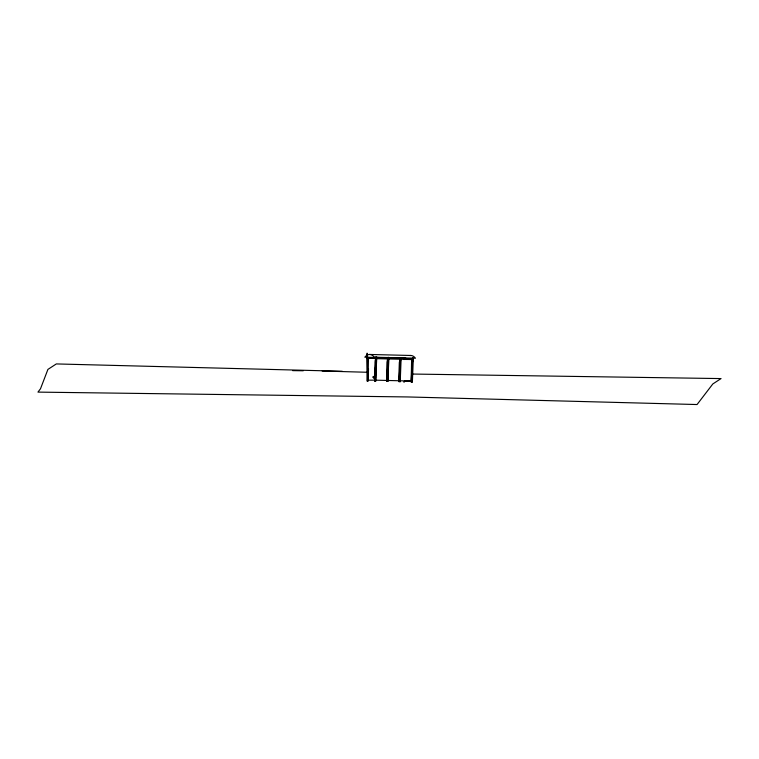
<?xml version="1.0" encoding="UTF-8"?>
<svg xmlns="http://www.w3.org/2000/svg" width="759" height="759" viewBox="0 0 759 759"><rect width="100%" height="100%" fill="white"/><g stroke="black" fill="none" stroke-linecap="round" stroke-linejoin="round"><path stroke-width="1.14" d="M367.204 358.542L376.701 358.172L367.214 358.153M367.422 381.075C366.531 325.004 367.688 368.57 367.1 381.075L368.276 381.094L368.504 368.656M368.466 358.627L368.087 380.164L375.117 380.164L375.344 367.736M373.21 377.28L375.572 379.718M373.324 377.28L373.428 376.549M373.789 377.28L373.883 376.549M374.253 377.28L374.348 376.549M375.857 381.094L374.68 381.075L375.022 361.853L375.952 357.119L376.806 357.138L375.534 381.094L375.771 367.527M375.468 360.781L375.506 358.627M375.307 379.709L373.713 377.498L375.61 377.508M376.037 362.09L375.714 380.174L387.033 380.458L387.413 358.922L376.094 358.637M376.056 358.153L376.056 360.961L376.426 359.054M388.029 381.388L386.853 381.369L387.194 362.147L388.134 357.423L388.988 357.442L387.707 381.388L387.906 370.088M400.211 381.692L399.035 381.673L399.376 362.451L400.306 357.717L401.16 357.736L400.211 381.692L400.05 372.65M400.448 359.235L400.059 380.781L411.387 381.056L411.767 359.519L401.577 359.263M403.712 359.443L413.2 359.462L412.564 359.045M404.357 359.462L403.722 359.045M412.384 381.995L411.207 381.967L411.549 362.745L412.479 358.02L413.332 358.039L412.384 381.995L412.203 374.073M411.634 381.976L411.767 374.282M411.976 362.755L412.014 360.601M388.228 361.265L388.798 358.4M400.401 361.559L400.78 359.652M412.403 362.764L413.152 358.988M403.219 358.22L403.779 359.519M404.073 358.239L404.632 359.538M405.923 359.443L412.877 359.453M375.193 376.549C372.252 375.705 372.252 378.276 375.354 377.28M374.68 381.075L375.952 357.119M404.613 381.065L411.653 381.065M386.853 381.369L388.134 357.423M399.035 381.673L400.306 357.717M403.627 381.967L404.481 381.995M411.207 381.967L412.479 358.02M292.604 370.629L303.249 370.762M322.177 371.018L367.754 372.28M369.633 354.462L410.742 355.478M405.904 358.21L364.804 357.195A16.594 8.691 -88.6 0 1 374.367 357.204L415.477 358.21A16.594 8.691 -88.6 0 0 409.898 355.554M366.692 357.318L367.859 357.138L368.466 360.923M342.281 371.274L56.318 363.931L47.912 369.415L40.493 388.788L37.95 392.109L407.659 396.948L697.056 404.538L712.824 383.95L721.05 378.58L413.029 374.054M388.266 358.941L387.887 380.477L399.206 380.752L399.595 359.216L388.266 358.941"/></g></svg>
